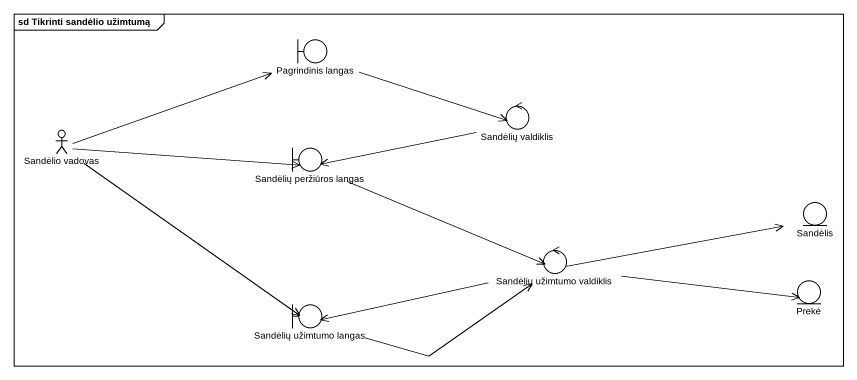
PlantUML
@startuml
mainframe sd Tikrinti sandėlio užimtumą
boundary "Pagrindinis langas" as Pagrindinis_langas
control "Sandėlių valdiklis" as Sandėlių_valdiklis
actor "Sandėlio vadovas" as Sandėlio_vadovas
boundary "Sandėlių peržiūros langas" as Sandėlių_peržiūros_langas
entity Sandėlis
control "Sandėlių užimtumo valdiklis" as Sandėlių_užimtumo_valdiklis
boundary "Sandėlių užimtumo langas" as Sandėlių_užimtumo_langas
entity Prekė
Pagrindinis_langas -right-> Sandėlių_valdiklis
Sandėlių_valdiklis -left-> Sandėlių_peržiūros_langas
Sandėlio_vadovas -right-> Pagrindinis_langas
Sandėlio_vadovas -right-> Sandėlių_peržiūros_langas
Sandėlio_vadovas --> Sandėlių_užimtumo_langas
Sandėlių_peržiūros_langas -right-> Sandėlių_užimtumo_valdiklis
Sandėlių_užimtumo_valdiklis -right-> Sandėlis
Sandėlių_užimtumo_valdiklis -left-> Sandėlių_užimtumo_langas
Sandėlių_užimtumo_valdiklis -right-> Prekė
Sandėlių_užimtumo_langas -right-> Sandėlių_užimtumo_valdiklis
@enduml
